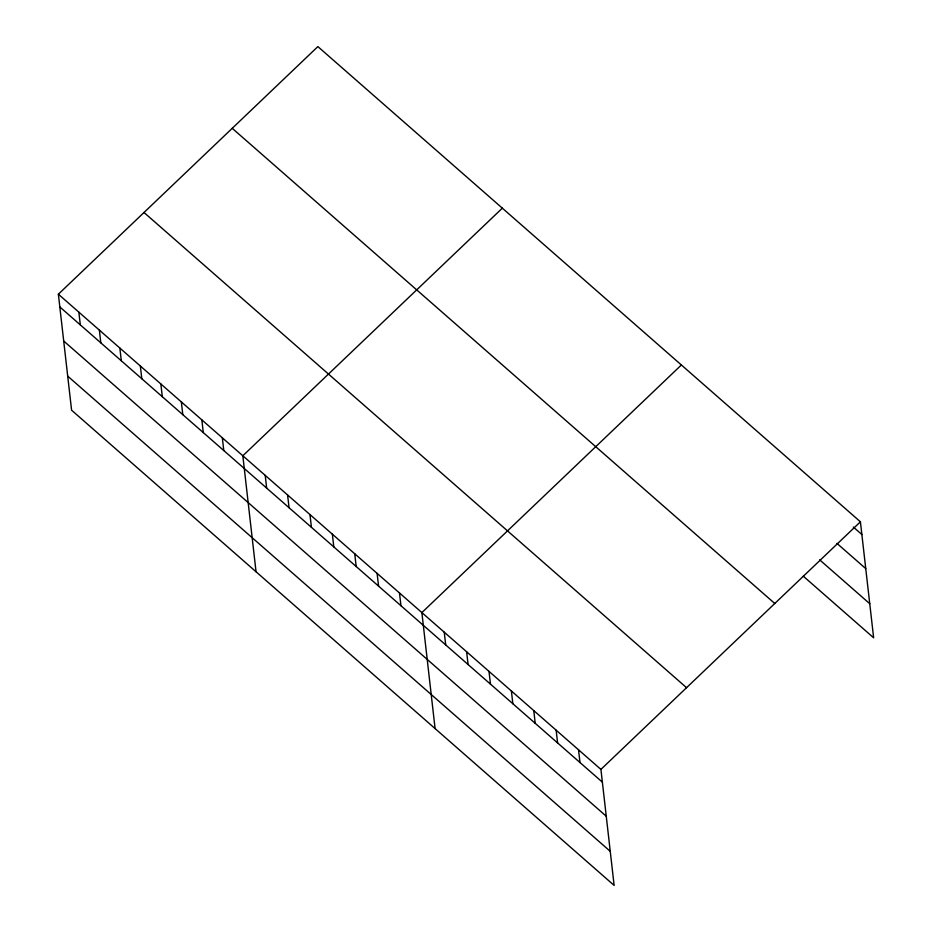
<?xml version="1.0" encoding="UTF-8"?>
<svg xmlns="http://www.w3.org/2000/svg" width="932" height="932" viewBox="0 0 932 932"><rect width="100%" height="100%" fill="white"/><g stroke="black" fill="none" stroke-linecap="round" stroke-linejoin="round"><path stroke-width="1.4" d="M58.367 294.209L600.919 769.401L614.13 885.4L71.589 410.208L58.367 294.209L317.87 46.6L860.411 521.792L873.634 637.791L803.291 576.186M502.336 208.162L242.833 455.771L256.044 571.77M681.374 364.983L421.87 612.592L435.093 728.591M600.919 769.401L860.411 521.792M853.339 527.058L861.867 534.525M836.971 543.403L865.746 568.602M819.659 559.841L869.754 603.715M232.231 128.313L774.783 603.505M144.006 212.496L686.546 687.688M59.823 306.943L602.363 782.134M63.702 341.019L606.243 816.211M67.698 376.132L610.25 851.324M578.527 749.806L579.984 762.527M556.148 730.199L557.604 742.932M533.768 710.603L535.224 723.325M511.388 690.996L512.845 703.73M489.009 671.389L490.465 684.123M466.629 651.794L468.085 664.528M444.249 632.187L445.706 644.921M399.49 592.985L400.946 605.718M377.111 573.39L378.567 586.123M354.731 553.783L356.187 566.516M332.351 534.187L333.807 546.909M309.972 514.581L311.428 527.314M287.592 494.985L289.048 507.707M265.212 475.378L266.668 488.112M222.34 437.819L223.785 450.552M201.836 419.878L203.293 432.599M181.344 401.925L182.8 414.647M160.852 383.972L162.296 396.706M140.348 366.02L141.804 378.753M119.855 348.067L121.311 360.8M99.363 330.114L100.807 342.848M78.859 312.162L80.315 324.895"/></g></svg>
